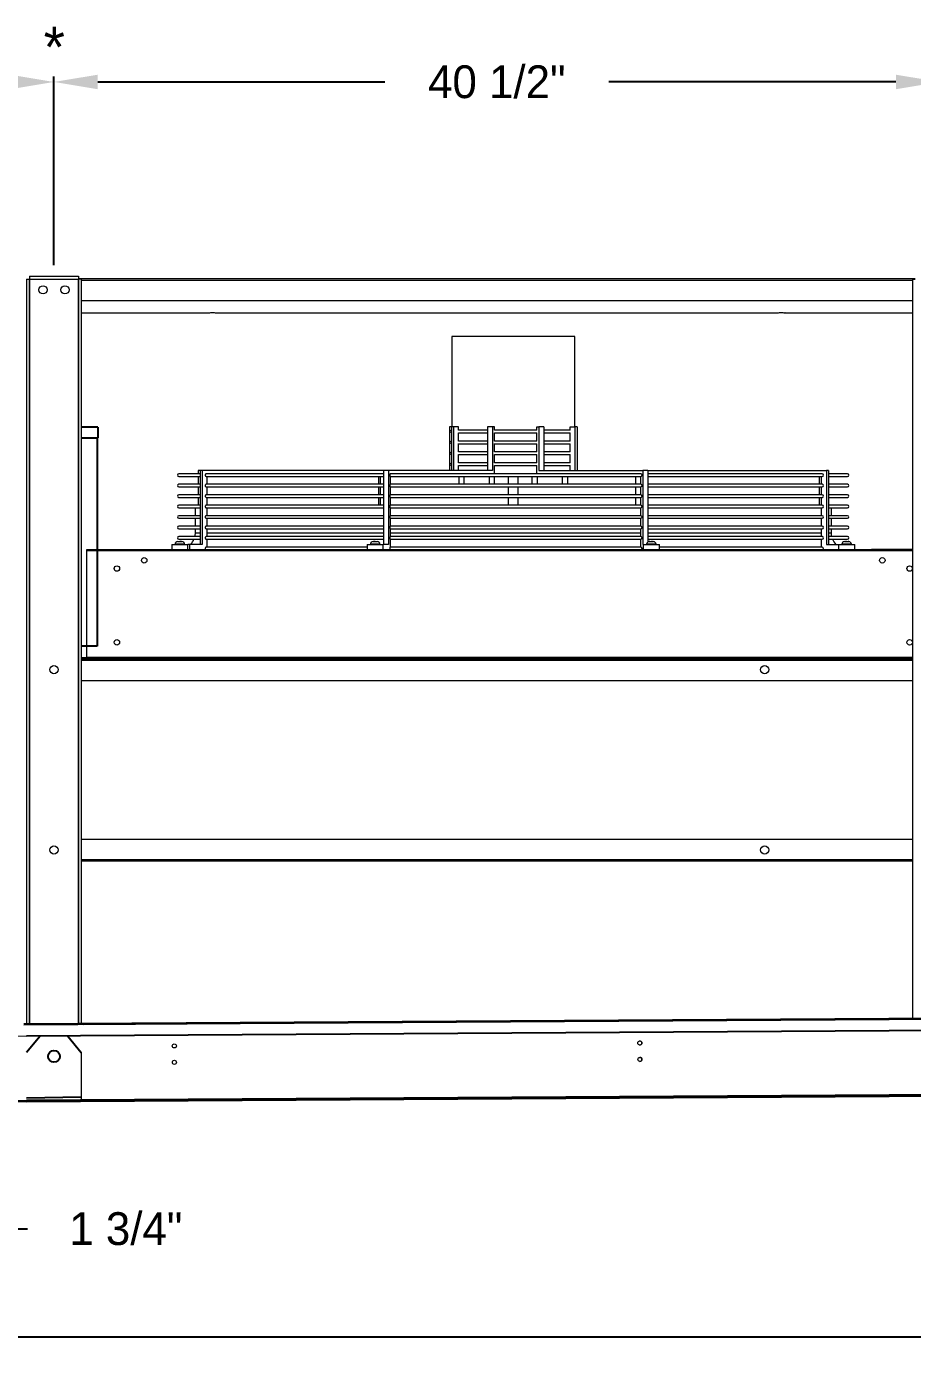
# Model space of a CAD drawing. Extents: x 6 to 271, y -23 to 146.
# Drawn here: x 96.2 to 136.7, y 35.3 to 96.2 of the extents above; entities that cross this region are included whole.
import ezdxf
from ezdxf.enums import TextEntityAlignment as Align

# ---------------------------------------------------------------- set-up
doc = ezdxf.new("R2010")
doc.units = 0
doc.header["$MEASUREMENT"] = 0
doc.layers.get('0').update_dxf_attribs({"linetype": 'CONTINUOUS'})
doc.layers.get('Defpoints').update_dxf_attribs({"linetype": 'CONTINUOUS'})
doc.dimstyles.get("Standard").update_dxf_attribs({"dimtxt": 1.5, "dimasz": 2, "dimexe": 0.25, "dimexo": 0.5, "dimgap": 0.75, "dimtad": 0, "dimtih": 1, "dimtoh": 1, "dimdec": 4, "dimzin": 0, "dimdsep": 46, "dimlunit": 5, "dimtxsty": 'STANDARD', "dimcen": 0.125, "dimclrd": 1, "dimclre": 1, "dimclrt": 1, "dimadec": 0, "dimazin": 0, "dimtfac": 1, "dimtdec": 4, "dimtofl": 0, "dimtmove": 0, "dimatfit": 3, "dimfxl": 1, "dimfrac": 2, "dimtolj": 1, "dimtzin": 0, "dimarcsym": 0})

# ---------------------------------------------------------------- blocks, each defined once
blk = doc.blocks.new('*D29')
at = {"color": 7, "lineweight": -2}
for p, q in [((97.495, 85.293), (97.495, 93.929)), ((137.995, 85.293), (137.995, 93.929)), ((99.495, 93.679), (112.62, 93.679)), ((135.995, 93.679), (122.87, 93.679))]:
    blk.add_line(p, q, dxfattribs=at)
at = {"color": 7}
for points in [[(99.495, 94.012), (99.495, 93.346), (97.495, 93.679)], [(135.995, 94.012), (135.995, 93.346), (137.995, 93.679)]]:
    blk.add_solid(points, dxfattribs=at)
at = {"layer": 'Defpoints', "color": 0}
for p in [(137.995, 93.679), (97.495, 84.793), (137.995, 84.793)]:
    blk.add_point(p, dxfattribs=at)
at = {"color": 7, "insert": (117.745, 93.679), "char_height": 1.5, "attachment_point": 5}
blk.add_mtext('\\A1;40 1/2"', dxfattribs=at)
blk = doc.blocks.new('*D33')
at = {"color": 7, "lineweight": -2}
for p, q in [((89.995, 50.497), (89.995, 93.929)), ((97.495, 85.293), (97.495, 93.929)), ((89.995, 93.679), (87.995, 93.679)), ((95.495, 93.679), (91.995, 93.679))]:
    blk.add_line(p, q, dxfattribs=at)
at = {"color": 7}
for points in [[(91.995, 94.012), (91.995, 93.346), (89.995, 93.679)], [(95.495, 94.012), (95.495, 93.346), (97.495, 93.679)]]:
    blk.add_solid(points, dxfattribs=at)
at = {"layer": 'Defpoints', "color": 0}
for p in [(97.495, 93.679), (97.495, 84.793), (89.995, 49.997)]:
    blk.add_point(p, dxfattribs=at)
at = {"color": 7, "insert": (83.495, 93.679), "char_height": 1.5, "attachment_point": 5}
blk.add_mtext('\\A1;7 1/2"', dxfattribs=at)
blk = doc.blocks.new('*D34')
at = {"color": 7, "lineweight": -2}
for p, q in [((265.011, 47.584), (265.011, 36.018)), ((90.014, 46.497), (90.014, 36.018)), ((92.014, 36.268), (174.512, 36.268)), ((263.011, 36.268), (180.512, 36.268))]:
    blk.add_line(p, q, dxfattribs=at)
at = {"color": 7}
for points in [[(92.014, 36.601), (92.014, 35.934), (90.014, 36.268)], [(263.011, 36.601), (263.011, 35.934), (265.011, 36.268)]]:
    blk.add_solid(points, dxfattribs=at)
at = {"layer": 'Defpoints', "color": 0}
for p in [(265.011, 48.084), (90.014, 46.997), (265.011, 36.268)]:
    blk.add_point(p, dxfattribs=at)
at = {"color": 7, "insert": (177.512, 36.268), "char_height": 1.5, "attachment_point": 5}
blk.add_mtext('\\A1;175"', dxfattribs=at)
blk = doc.blocks.new('*D35')
at = {"color": 7, "lineweight": -2}
for p, q in [((90.014, 45.997), (90.014, 40.958)), ((91.757, 44.945), (91.757, 40.958)), ((88.014, 41.208), (86.014, 41.208)), ((93.757, 41.208), (96.281, 41.208))]:
    blk.add_line(p, q, dxfattribs=at)
at = {"color": 7}
for points in [[(88.014, 41.542), (88.014, 40.875), (90.014, 41.208)], [(93.757, 41.542), (93.757, 40.875), (91.757, 41.208)]]:
    blk.add_solid(points, dxfattribs=at)
at = {"layer": 'Defpoints', "color": 0}
for p in [(90.014, 46.497), (91.757, 45.445), (90.014, 41.208)]:
    blk.add_point(p, dxfattribs=at)
at = {"color": 7, "insert": (100.781, 41.208), "char_height": 1.5, "attachment_point": 5}
blk.add_mtext('\\A1;1 3/4"', dxfattribs=at)

msp = doc.modelspace()

# ---------------------------------------------------------------- linework, layer by layer
at = {"color": 0, "linetype": 'Continuous', "lineweight": 15}
for p, q in [((96.38066, 84.79342), (96.38066, 84.65892)), ((96.38066, 84.79342), (98.60966, 84.79342)), ((98.60966, 84.79342), (98.60966, 84.65892)), ((96.24517, 84.65792), (96.37967, 84.65792)), ((96.24517, 84.65792), (96.24517, 50.59229)), ((96.37967, 84.65792), (96.37967, 50.59313)), ((96.38066, 84.65792), (96.37967, 84.65792)), ((96.38066, 84.65892), (98.60966, 84.65892)), ((96.38066, 84.65792), (96.38066, 84.65892)), ((96.38066, 84.65792), (98.60966, 84.65792)), ((96.38066, 50.59313), (96.38066, 84.65792)), ((98.60966, 84.65792), (98.60966, 84.65892)), ((98.60966, 50.60698), (98.60966, 84.65792)), ((98.61066, 84.65792), (98.60966, 84.65792)), ((98.61066, 84.65792), (98.61066, 50.60699)), ((98.74516, 84.65792), (98.61066, 84.65792)), ((98.74516, 84.65792), (98.74516, 50.60782)), ((98.74516, 84.60492), (136.74516, 84.60492)), ((136.74516, 84.65792), (136.74516, 50.84385)), ((136.74516, 84.65792), (136.87966, 84.65792)), ((98.74516, 83.67363), (136.74516, 83.67363)), ((98.74516, 83.11133), (104.55766, 83.11133)), ((104.93266, 83.11133), (130.55766, 83.11133)), ((130.93267, 83.11133), (136.74516, 83.11133)), ((119.57146, 82.03692), (115.68266, 82.03692)), ((121.30766, 82.03692), (119.57146, 82.03692)), ((115.57795, 77.90092), (115.57795, 75.90592)), ((115.67133, 77.90092), (115.57795, 77.90092)), ((115.7647, 77.90092), (115.67133, 77.90092)), ((115.67133, 77.90092), (115.67133, 75.90592)), ((115.7647, 77.90092), (115.7647, 75.90592)), ((115.99013, 77.90092), (115.7647, 77.90092)), ((115.99013, 77.7501), (115.99013, 77.90092)), ((117.32549, 77.75104), (115.99013, 77.75104)), ((115.99013, 77.2501), (115.99013, 77.63198)), ((115.99013, 77.63104), (117.32549, 77.63104)), ((117.55092, 77.90092), (117.32549, 77.90092)), ((117.32549, 77.90092), (117.32549, 75.90592)), ((117.55092, 77.90092), (117.55092, 75.90592)), ((117.6443, 77.90092), (117.55092, 77.90092)), ((117.6443, 77.7501), (117.6443, 77.90092)), ((119.57146, 77.75104), (117.6443, 77.75104)), ((117.6443, 77.2501), (117.6443, 77.63198)), ((117.6443, 77.63104), (119.57146, 77.63104)), ((119.57146, 77.75104), (119.57146, 77.90092)), ((119.57146, 77.90092), (119.66484, 77.90092)), ((119.57146, 77.25104), (119.57146, 77.63104)), ((119.66484, 77.90092), (119.66484, 75.90592)), ((119.89026, 77.90092), (119.66484, 77.90092)), ((119.89026, 77.90092), (119.89026, 75.90592)), ((121.09357, 77.75104), (119.89026, 77.75104)), ((119.89026, 77.63104), (121.09357, 77.63104)), ((121.09357, 77.75104), (121.09357, 77.90092)), ((121.09357, 77.90092), (121.319, 77.90092)), ((121.09357, 77.25104), (121.09357, 77.63104)), ((121.319, 77.90092), (121.319, 75.90592)), ((121.41238, 77.90092), (121.319, 77.90092)), ((121.41238, 77.90092), (121.41238, 75.90592)), ((117.32549, 77.25104), (115.99013, 77.25104)), ((115.99013, 76.7501), (115.99013, 77.13198)), ((115.99013, 77.13104), (117.32549, 77.13104)), ((119.57146, 77.25104), (117.6443, 77.25104)), ((117.6443, 76.7501), (117.6443, 77.13198)), ((117.6443, 77.13104), (119.57146, 77.13104)), ((119.57146, 76.75104), (119.57146, 77.13104)), ((121.09357, 77.25104), (119.89026, 77.25104)), ((119.89026, 77.13104), (121.09357, 77.13104)), ((121.09357, 76.75104), (121.09357, 77.13104)), ((117.32549, 76.75104), (115.99013, 76.75104)), ((115.99013, 76.2501), (115.99013, 76.63198)), ((115.99013, 76.63104), (117.32549, 76.63104)), ((117.32549, 76.25104), (115.99013, 76.25104)), ((119.57146, 76.75104), (117.6443, 76.75104)), ((117.6443, 76.2501), (117.6443, 76.63198)), ((117.6443, 76.63104), (119.57146, 76.63104)), ((119.57146, 76.25104), (117.6443, 76.25104)), ((119.57146, 76.25104), (119.57146, 76.63104)), ((121.09357, 76.75104), (119.89026, 76.75104)), ((119.89026, 76.63104), (121.09357, 76.63104)), ((121.09357, 76.25104), (119.89026, 76.25104)), ((121.09357, 76.25104), (121.09357, 76.63104)), ((104.17503, 75.75104), (103.20505, 75.75104)), ((103.20505, 75.63104), (104.17503, 75.63104)), ((104.08166, 75.90592), (104.08166, 75.75104)), ((104.17503, 75.90592), (104.08166, 75.90592)), ((104.08166, 75.63104), (104.08166, 75.27237)), ((104.2684, 75.90592), (104.17503, 75.90592)), ((104.17503, 75.90592), (104.17503, 72.52492)), ((104.2684, 75.90592), (104.2684, 72.52492)), ((112.56357, 75.90592), (104.2684, 75.90592)), ((104.46412, 75.63104), (112.56357, 75.63104)), ((112.56357, 75.75104), (104.46416, 75.75104)), ((104.49383, 75.27237), (104.49383, 75.63104)), ((112.33814, 75.63104), (112.33814, 75.27237)), ((112.43152, 75.27237), (112.43152, 75.63104)), ((112.78899, 75.90592), (112.56357, 75.90592)), ((112.56357, 75.90592), (112.56357, 72.52492)), ((112.78899, 75.90592), (112.78899, 72.52492)), ((117.55092, 75.90592), (112.78899, 75.90592)), ((112.87006, 75.63104), (124.34644, 75.63104)), ((124.34644, 75.75104), (112.87014, 75.75104)), ((112.88237, 75.27237), (112.88237, 75.63104)), ((115.99013, 75.90592), (115.99013, 76.13198)), ((115.99013, 76.13104), (117.32549, 76.13104)), ((117.6443, 75.75104), (117.6443, 76.13198)), ((117.6443, 76.13104), (119.57146, 76.13104)), ((119.57146, 75.75104), (119.57146, 76.13104)), ((119.66484, 75.90592), (124.42676, 75.90592)), ((119.89026, 76.13104), (121.09357, 76.13104)), ((121.09357, 75.90592), (121.09357, 76.13104)), ((124.10795, 75.27237), (124.10795, 75.63104)), ((124.33338, 75.27237), (124.33338, 75.63104)), ((124.42676, 75.90592), (124.42676, 72.52492)), ((124.65219, 75.90592), (124.42676, 75.90592)), ((124.65219, 75.90592), (124.65219, 72.63302)), ((124.65219, 75.90592), (132.81529, 75.90592)), ((132.62138, 75.75104), (124.65219, 75.75104)), ((124.65219, 75.63104), (132.62138, 75.63104)), ((132.4965, 75.27237), (132.4965, 75.63104)), ((132.58987, 75.27237), (132.58987, 75.63104)), ((132.81529, 75.90592), (132.81529, 72.52492)), ((132.90867, 75.90592), (132.81529, 75.90592)), ((132.90867, 75.90592), (132.90867, 72.52492)), ((133.78528, 75.75104), (132.90867, 75.75104)), ((132.90867, 75.63104), (133.78528, 75.63104)), ((104.17503, 75.27237), (103.20505, 75.27237)), ((103.20505, 75.15237), (104.17503, 75.15237)), ((104.08166, 75.15237), (104.08166, 74.79371)), ((104.46412, 75.15237), (112.56357, 75.15237)), ((112.56357, 75.27237), (104.46416, 75.27237)), ((104.49383, 74.79371), (104.49383, 75.15237)), ((112.33814, 75.15237), (112.33814, 74.79371)), ((112.43152, 74.79371), (112.43152, 75.15237)), ((112.87006, 75.15237), (124.34644, 75.15237)), ((124.34644, 75.27237), (112.87014, 75.27237)), ((112.88237, 74.79371), (112.88237, 75.15237)), ((124.10795, 74.79371), (124.10795, 75.15237)), ((124.33338, 74.79371), (124.33338, 75.15237)), ((132.62138, 75.27237), (124.65219, 75.27237)), ((124.65219, 75.15237), (132.62138, 75.15237)), ((132.4965, 74.79371), (132.4965, 75.15237)), ((132.58987, 74.79371), (132.58987, 75.15237)), ((133.78528, 75.27237), (132.90867, 75.27237)), ((132.90867, 75.15237), (133.78528, 75.15237)), ((104.17503, 74.79371), (103.20505, 74.79371)), ((103.20505, 74.67371), (104.17503, 74.67371)), ((104.08166, 74.67371), (104.08166, 74.31504)), ((104.46412, 74.67371), (112.56357, 74.67371)), ((112.56357, 74.79371), (104.46416, 74.79371)), ((104.49383, 74.31504), (104.49383, 74.67371)), ((112.33814, 74.67371), (112.33814, 74.31504)), ((112.43152, 74.31504), (112.43152, 74.67371)), ((112.87007, 74.67371), (124.34644, 74.67371)), ((124.34644, 74.79371), (112.87014, 74.79371)), ((112.88237, 74.31504), (112.88237, 74.67371)), ((124.10795, 74.31504), (124.10795, 74.67371)), ((124.33338, 74.31504), (124.33338, 74.67371)), ((132.62138, 74.79371), (124.65219, 74.79371)), ((124.65219, 74.67371), (132.62138, 74.67371)), ((132.4965, 74.31504), (132.4965, 74.67371)), ((132.58987, 74.31504), (132.58987, 74.67371)), ((133.78528, 74.79371), (132.90867, 74.79371)), ((132.90867, 74.67371), (133.78528, 74.67371)), ((104.17503, 74.31504), (103.20505, 74.31504)), ((103.20505, 74.19504), (104.17503, 74.19504)), ((104.17503, 73.83638), (103.20505, 73.83638)), ((104.46412, 74.19504), (112.56357, 74.19504)), ((112.56357, 74.31504), (104.46416, 74.31504)), ((112.56357, 73.83638), (104.46416, 73.83638)), ((104.49383, 73.83638), (104.49383, 74.19504)), ((112.87007, 74.19504), (124.34644, 74.19504)), ((124.34644, 74.31504), (112.87014, 74.31504)), ((124.34644, 73.83638), (112.87014, 73.83638)), ((112.88237, 73.83638), (112.88237, 74.19504)), ((124.33338, 73.83638), (124.33338, 74.19504)), ((132.62138, 74.31504), (124.65219, 74.31504)), ((124.65219, 74.19504), (132.62138, 74.19504)), ((132.62138, 73.83638), (124.65219, 73.83638)), ((132.58987, 73.83638), (132.58987, 74.19504)), ((133.78528, 74.31504), (132.90867, 74.31504)), ((132.90867, 74.19504), (133.78528, 74.19504)), ((133.78528, 73.83638), (132.90867, 73.83638)), ((103.20505, 73.71638), (104.17503, 73.71638)), ((104.17503, 73.35771), (103.20505, 73.35771)), ((103.20505, 73.23771), (104.17503, 73.23771)), ((104.46412, 73.71638), (112.56357, 73.71638)), ((104.46412, 73.23771), (112.56357, 73.23771)), ((112.56357, 73.35771), (104.46416, 73.35771)), ((104.49383, 73.35771), (104.49383, 73.71638)), ((104.49383, 72.87904), (104.49383, 73.23771)), ((112.87006, 73.23771), (124.34644, 73.23771)), ((112.87007, 73.71638), (124.34644, 73.71638)), ((124.34644, 73.35771), (112.87014, 73.35771)), ((112.88237, 73.35771), (112.88237, 73.71638)), ((112.88237, 72.87904), (112.88237, 73.23771)), ((124.33338, 73.35771), (124.33338, 73.71638)), ((124.33338, 72.87904), (124.33338, 73.23771)), ((124.65219, 73.71638), (132.62138, 73.71638)), ((132.62138, 73.35771), (124.65219, 73.35771)), ((124.65219, 73.23771), (132.62138, 73.23771)), ((132.58987, 73.35771), (132.58987, 73.71638)), ((132.58987, 72.87904), (132.58987, 73.23771)), ((132.90867, 73.71638), (133.78528, 73.71638)), ((133.78528, 73.35771), (132.90867, 73.35771)), ((132.90867, 73.23771), (133.78528, 73.23771)), ((102.88215, 72.52492), (102.91024, 72.52492)), ((102.91024, 72.52492), (103.62015, 72.52492)), ((103.04905, 72.52592), (103.0324, 72.52592)), ((103.4699, 72.52592), (103.04905, 72.52592)), ((103.1564, 72.64992), (103.15656, 72.64992)), ((103.15929, 72.64992), (103.15656, 72.64992)), ((103.15929, 72.64992), (103.16979, 72.64992)), ((103.18047, 72.64992), (103.16979, 72.64992)), ((103.18047, 72.64992), (103.25651, 72.64992)), ((104.17503, 72.87904), (103.20505, 72.87904)), ((103.20505, 72.75904), (104.17503, 72.75904)), ((103.26806, 72.64992), (103.25651, 72.64992)), ((103.27434, 72.64992), (103.26806, 72.64992)), ((103.27434, 72.64992), (103.29971, 72.64992)), ((103.31425, 72.64992), (103.29971, 72.64992)), ((103.31425, 72.64992), (103.3459, 72.64992)), ((103.68544, 72.52492), (103.62015, 72.52492)), ((103.68544, 72.52492), (103.68544, 72.29342)), ((104.2684, 72.52492), (103.68544, 72.52492)), ((104.17503, 73.03092), (103.94736, 73.03092)), ((104.46412, 72.75904), (112.56357, 72.75904)), ((112.56357, 72.87904), (104.46416, 72.87904)), ((112.56357, 73.03092), (104.49383, 73.03092)), ((104.49383, 72.40038), (104.49383, 72.75904)), ((111.81188, 72.52492), (111.83998, 72.52492)), ((111.83998, 72.52492), (112.54989, 72.52492)), ((112.09718, 72.52592), (111.96213, 72.52592)), ((112.08614, 72.64992), (112.11778, 72.64992)), ((112.39964, 72.52592), (112.09718, 72.52592)), ((112.13233, 72.64992), (112.11778, 72.64992)), ((112.13233, 72.64992), (112.15769, 72.64992)), ((112.16397, 72.64992), (112.15769, 72.64992)), ((112.17553, 72.64992), (112.16397, 72.64992)), ((112.17553, 72.64992), (112.25157, 72.64992)), ((112.26225, 72.64992), (112.25157, 72.64992)), ((112.26225, 72.64992), (112.27275, 72.64992)), ((112.27548, 72.64992), (112.27275, 72.64992)), ((112.27548, 72.64992), (112.27563, 72.64992)), ((112.78899, 72.52492), (112.54989, 72.52492)), ((112.87006, 72.75904), (124.34644, 72.75904)), ((124.34644, 72.87904), (112.87014, 72.87904)), ((124.33338, 73.03092), (112.88237, 73.03092)), ((112.88237, 72.40038), (112.88237, 72.75904)), ((124.33338, 72.40038), (124.33338, 72.75904)), ((124.42676, 72.52492), (124.44044, 72.52492)), ((124.44044, 72.52492), (124.46853, 72.52492)), ((124.46853, 72.52492), (125.17843, 72.52492)), ((124.89315, 72.52592), (124.59069, 72.52592)), ((132.58987, 73.03092), (124.65219, 73.03092)), ((132.62138, 72.87904), (124.65219, 72.87904)), ((124.65219, 72.75904), (132.62138, 72.75904)), ((124.71469, 72.64992), (124.71484, 72.64992)), ((124.71757, 72.64992), (124.71484, 72.64992)), ((124.71757, 72.64992), (124.72808, 72.64992)), ((124.73876, 72.64992), (124.72808, 72.64992)), ((124.73876, 72.64992), (124.8148, 72.64992)), ((124.82635, 72.64992), (124.8148, 72.64992)), ((124.83263, 72.64992), (124.82635, 72.64992)), ((124.83263, 72.64992), (124.858, 72.64992)), ((124.87255, 72.64992), (124.858, 72.64992)), ((124.87255, 72.64992), (124.90419, 72.64992)), ((125.02819, 72.52592), (124.89315, 72.52592)), ((132.58987, 72.40038), (132.58987, 72.75904)), ((132.81529, 72.52492), (133.37018, 72.52492)), ((133.04296, 73.03092), (132.90867, 73.03092)), ((133.78528, 72.87904), (132.90867, 72.87904)), ((132.90867, 72.75904), (133.78528, 72.75904)), ((133.37018, 72.52492), (133.39826, 72.52492)), ((133.39826, 72.52492), (134.10818, 72.52492)), ((133.94128, 72.52592), (133.52043, 72.52592)), ((133.64443, 72.64992), (133.67608, 72.64992)), ((133.69062, 72.64992), (133.67608, 72.64992)), ((133.69062, 72.64992), (133.71598, 72.64992)), ((133.72226, 72.64992), (133.71598, 72.64992)), ((133.73381, 72.64992), (133.72226, 72.64992)), ((133.73381, 72.64992), (133.80985, 72.64992)), ((133.82054, 72.64992), (133.80985, 72.64992)), ((133.82054, 72.64992), (133.83104, 72.64992)), ((133.83377, 72.64992), (133.83104, 72.64992)), ((133.83377, 72.64992), (133.83392, 72.64992)), ((133.95793, 72.52592), (133.94128, 72.52592)), ((98.99517, 72.29342), (102.12017, 72.29342)), ((98.99517, 72.24242), (136.74516, 72.24242)), ((102.12017, 72.29342), (134.87016, 72.29342)), ((111.81188, 72.40038), (104.46416, 72.40038)), ((124.34644, 72.40038), (112.87014, 72.40038)), ((132.62138, 72.40038), (125.17843, 72.40038)), ((136.74516, 72.29342), (134.87016, 72.29342)), ((98.74516, 67.22992), (136.74516, 67.22992)), ((136.74516, 67.34442), (98.99517, 67.34442)), ((98.99517, 67.34342), (136.74516, 67.34342)), ((98.99517, 67.29342), (136.74516, 67.29342)), ((98.74516, 66.29342), (136.74516, 66.29342)), ((98.74516, 59.04342), (136.74516, 59.04342)), ((98.74516, 58.10692), (136.74516, 58.10692)), ((98.74516, 58.04342), (136.74516, 58.04342)), ((98.86668, 50.60858), (136.61595, 50.84305)), ((98.86695, 50.56438), (136.61622, 50.79885)), ((89.99531, 49.99683), (96.24517, 50.03565)), ((98.74516, 50.05118), (136.74516, 50.28721)), ((136.61941, 50.28713), (98.87013, 50.05266)), ((98.74516, 49.27439), (98.74516, 47.10172)), ((90.01363, 47.04789), (96.24517, 47.08659)), ((90.06494, 46.9972), (96.24517, 47.03559)), ((98.74516, 47.10212), (136.74516, 47.33815)), ((98.74516, 47.05112), (136.74516, 47.28715))]:
    msp.add_line(p, q, dxfattribs=at)
at = {"color": 7, "ltscale": 7}
for p, q in [((99.49656, 77.89072), (98.74517, 77.89072)), ((98.74517, 77.39072), (99.49656, 77.39072)), ((99.46531, 77.39072), (99.46531, 67.85947)), ((99.49656, 77.89072), (99.49656, 77.39072)), ((99.46531, 67.85947), (98.74517, 67.85947))]:
    msp.add_line(p, q, dxfattribs=at)
at = {"color": 7, "linetype": 'Continuous', "lineweight": 15}
for p, q in [((98.99517, 72.24242), (98.99517, 72.29342)), ((98.99517, 67.34442), (98.99517, 72.24242)), ((98.74516, 67.34342), (98.99416, 67.34342)), ((98.74516, 67.29342), (98.99416, 67.29342)), ((98.74516, 67.29342), (98.99517, 67.29342)), ((98.99416, 67.34342), (98.99416, 67.29342)), ((98.99517, 67.34442), (98.99517, 67.34342)), ((98.99517, 67.29342), (98.99517, 67.34342))]:
    msp.add_line(p, q, dxfattribs=at)
at = {"color": 0}
for p, q in [((96.11673, 50.59149), (259.86357, 51.60858)), ((259.86385, 51.56438), (96.117, 50.5473)), ((96.24517, 50.03565), (259.74516, 51.0512)), ((96.85571, 50.02013), (96.24516, 49.27439)), ((98.13462, 50.02013), (98.74516, 49.27439)), ((259.74516, 48.10214), (96.24517, 47.08659)), ((96.24517, 47.03559), (259.74516, 48.05114)), ((98.74516, 47.22672), (96.24516, 47.18573)), ((96.24517, 47.08659), (96.24517, 47.03559))]:
    msp.add_line(p, q, dxfattribs=at)
at = {"color": 0, "linetype": 'Continuous', "lineweight": 15, "flags": 128}
for points in [[(104.55766, 83.11133), (104.56526, 83.11549), (104.58742, 83.11931), (104.62238, 83.12248), (104.66728, 83.12476), (104.71848, 83.12594), (104.77185, 83.12594), (104.82305, 83.12476), (104.86795, 83.12248), (104.9029, 83.11931), (104.92507, 83.11549), (104.93266, 83.11133)], [(104.93266, 83.11133), (104.92502, 83.11549), (104.91995, 83.11666)], [(130.55766, 83.11133), (130.56526, 83.11549), (130.58743, 83.11931), (130.62238, 83.12248), (130.66727, 83.12476), (130.71848, 83.12594), (130.77185, 83.12594), (130.82305, 83.12476), (130.86795, 83.12248), (130.9029, 83.11931), (130.92506, 83.11549), (130.93267, 83.11133)], [(130.93267, 83.11133), (130.92502, 83.11549), (130.91995, 83.11666)], [(124.34644, 75.75104), (124.34649, 75.75104), (124.35577, 75.74586), (124.36345, 75.73133), (124.36823, 75.70993), (124.36929, 75.68531), (124.36646, 75.66166), (124.36021, 75.64303), (124.35161, 75.63258), (124.34644, 75.63104)], [(124.34644, 75.27237), (124.35069, 75.27133), (124.35905, 75.2625), (124.36547, 75.24592), (124.36895, 75.22416), (124.36895, 75.20058), (124.36547, 75.17882), (124.35905, 75.16225), (124.35069, 75.15341), (124.34644, 75.15237)], [(124.34644, 74.79371), (124.35069, 74.79267), (124.35905, 74.78383), (124.36547, 74.76725), (124.36895, 74.7455), (124.36895, 74.72192), (124.36547, 74.70016), (124.35905, 74.68358), (124.35069, 74.67475), (124.34644, 74.67371)], [(124.34644, 74.31504), (124.35069, 74.314), (124.35905, 74.30517), (124.36547, 74.28859), (124.36895, 74.26683), (124.36895, 74.24325), (124.36547, 74.22149), (124.35905, 74.20492), (124.35069, 74.19608), (124.34644, 74.19504)], [(124.34644, 73.83638), (124.35069, 73.83534), (124.35905, 73.8265), (124.36547, 73.80992), (124.36895, 73.78817), (124.36895, 73.76459), (124.36547, 73.74283), (124.35905, 73.72625), (124.35069, 73.71741), (124.34644, 73.71638)], [(124.34644, 73.35771), (124.35069, 73.35667), (124.35905, 73.34784), (124.36547, 73.33126), (124.36895, 73.3095), (124.36895, 73.28592), (124.36547, 73.26416), (124.35905, 73.24758), (124.35069, 73.23875), (124.34644, 73.23771)], [(103.94736, 73.03092), (103.93973, 72.92419), (103.93182, 72.87904)], [(124.34644, 72.87904), (124.35069, 72.87801), (124.35905, 72.86917), (124.36547, 72.85259), (124.36895, 72.83083), (124.36895, 72.80725), (124.36547, 72.7855), (124.35905, 72.76892), (124.35069, 72.76008), (124.34644, 72.75904)], [(133.0585, 72.87904), (133.05059, 72.92419), (133.04296, 73.03092)], [(124.34644, 72.40038), (124.35094, 72.39921), (124.35938, 72.38993), (124.36577, 72.37278), (124.36907, 72.35048), (124.36878, 72.32658), (124.36494, 72.30486), (124.36073, 72.29342)]]:
    msp.add_lwpolyline(points, dxfattribs=at)
at = {"color": 0, "linetype": 'Continuous', "lineweight": 15}
for centre, radius in [((96.99516, 84.16842), 0.1875), ((97.99516, 84.16842), 0.1875), ((101.62016, 71.79342), 0.125), ((135.37016, 71.79342), 0.125), ((100.37016, 71.41842), 0.125), ((136.62016, 71.41842), 0.125), ((100.37016, 68.04342), 0.125), ((136.62016, 68.04342), 0.125), ((97.49516, 66.79342), 0.1875), ((129.99516, 66.79342), 0.1875), ((97.49516, 58.54342), 0.1875), ((129.99516, 58.54342), 0.1875), ((102.99816, 49.57758), 0.09375), ((124.28375, 49.7098), 0.09375), ((103.00282, 48.8276), 0.09375), ((124.28841, 48.95981), 0.09375)]:
    msp.add_circle(centre, radius, dxfattribs=at)
at = {"color": 0}
msp.add_circle((97.49516, 49.09871), 0.26853, dxfattribs=at)
at = {"color": 0, "linetype": 'Continuous', "lineweight": 15}
for centre, radius, start, end in [((115.68266, 77.69104), 0.06, 100.8922831, 259.1077169), ((115.68266, 77.19104), 0.06, 100.8922831, 259.1077169), ((115.68266, 76.69104), 0.06, 100.8922831, 259.1077169), ((115.68266, 76.19104), 0.06, 100.8922831, 259.1077169), ((103.20505, 75.69104), 0.06, 90, 270), ((132.61821, 75.69104), 0.06008, 273.0243252, 86.9756748), ((133.78528, 75.69104), 0.06, 270, 90), ((103.20505, 75.21237), 0.06, 90, 270), ((132.61809, 75.21237), 0.06009, 273.1407417, 86.8592583), ((133.78528, 75.21237), 0.06, 270, 90), ((103.20505, 74.73371), 0.06, 90, 270), ((132.61809, 74.73371), 0.06009, 273.1413543, 86.8586457), ((133.78528, 74.73371), 0.06, 270, 90), ((103.20505, 74.25504), 0.06, 90, 270), ((103.20505, 73.77638), 0.06, 90, 270), ((132.61809, 74.25504), 0.06009, 273.1397932, 86.8602068), ((132.61809, 73.77638), 0.06009, 273.1413543, 86.8586457), ((133.78528, 74.25504), 0.06, 270, 90), ((133.78528, 73.77638), 0.06, 270, 90), ((103.20505, 73.29771), 0.06, 90, 270), ((132.61809, 73.29771), 0.06009, 273.1397932, 86.8602068), ((133.78528, 73.29771), 0.06, 270, 90), ((103.1564, 72.52592), 0.124, 90, 180), ((103.20505, 72.81904), 0.06, 90, 270), ((103.3459, 72.52592), 0.124, 0, 90), ((103.19736, 73.03092), 0.75, 317.5717297, 338.7458884), ((112.08614, 72.52592), 0.124, 90, 180), ((112.27564, 72.52592), 0.124, 0, 90), ((124.71469, 72.52592), 0.124, 90, 180), ((124.90419, 72.52592), 0.124, 0, 90), ((132.61809, 72.81904), 0.06009, 273.1413543, 86.8586457), ((133.79296, 73.03092), 0.75, 201.2541116, 222.4282703), ((133.64443, 72.52592), 0.124, 90, 180), ((133.78528, 72.81904), 0.06, 270, 90), ((133.83393, 72.52592), 0.124, 0, 90), ((132.61677, 72.33984), 0.06071, 310.1259795, 85.6435706), ((124.28347, 49.70979), 0.09375, 0.3558767, 90.2682425), ((124.28347, 49.70979), 0.09375, 270.4435259, 0.3558767), ((124.28812, 48.95981), 0.09375, 0.3558767, 90.26668), ((124.28812, 48.95981), 0.09375, 270.4451529, 0.3558767)]:
    msp.add_arc(centre, radius, start, end, dxfattribs=at)
at = {"color": 7, "linetype": 'Continuous', "lineweight": 15}
msp.add_arc((98.99416, 67.34442), 0.001, 270, 360, dxfattribs=at)
at = {"color": 0, "linetype": 'Continuous', "lineweight": 15}
for points in [[(136.88066, 84.66842), (98.60966, 84.66842)], [(98.74516, 83.11114), (104.55766, 83.11114)], [(104.93266, 83.11114), (130.55766, 83.11114)], [(130.93267, 83.11114), (136.74516, 83.11114)], [(115.68266, 82.03692), (115.68266, 77.90092)], [(121.30766, 77.90092), (121.30766, 82.03692)], [(116.00503, 75.63104), (116.00503, 75.27237)], [(116.25503, 75.27237), (116.25503, 75.63104)], [(117.39049, 75.63104), (117.39049, 75.27237)], [(117.64049, 75.27237), (117.64049, 75.63104)], [(118.26866, 75.63104), (118.26866, 75.27237)], [(118.72167, 75.27237), (118.72167, 75.63104)], [(119.34983, 75.63104), (119.34983, 75.27237)], [(119.59983, 75.27237), (119.59983, 75.63104)], [(120.7353, 75.63104), (120.7353, 75.27237)], [(120.98529, 75.27237), (120.98529, 75.63104)], [(118.26866, 75.15237), (118.26866, 74.79371)], [(118.72167, 74.79371), (118.72167, 75.15237)], [(118.26866, 74.67371), (118.26866, 74.31504)], [(118.72167, 74.31504), (118.72167, 74.67371)], [(103.94736, 74.19504), (103.94736, 73.83638)], [(133.04296, 73.83638), (133.04296, 74.19504)], [(103.94736, 73.71638), (103.94736, 73.35771)], [(103.94736, 73.23771), (103.94736, 73.03092)], [(133.04296, 73.35771), (133.04296, 73.71638)], [(133.04296, 73.03092), (133.04296, 73.23771)], [(102.88215, 72.52492), (102.88215, 72.29342)], [(103.0324, 72.52592), (103.0324, 72.52492)], [(103.15656, 72.64992), (103.15258, 72.64986)], [(103.15258, 72.64986), (103.15929, 72.64992)], [(103.16979, 72.64992), (103.17649, 72.64986)], [(103.17649, 72.64986), (103.18047, 72.64992)], [(103.25651, 72.64992), (103.25816, 72.64986)], [(103.25816, 72.64986), (103.27434, 72.64992)], [(103.29971, 72.64992), (103.3159, 72.64986)], [(103.3159, 72.64986), (103.31425, 72.64992)], [(103.4699, 72.52492), (103.4699, 72.52592)], [(103.62015, 72.29342), (103.62015, 72.52492)], [(111.81188, 72.52492), (111.81188, 72.29342)], [(111.96213, 72.52592), (111.96213, 72.52492)], [(112.11778, 72.64992), (112.11614, 72.64986)], [(112.11614, 72.64986), (112.13233, 72.64992)], [(112.15769, 72.64992), (112.17388, 72.64986)], [(112.17388, 72.64986), (112.17553, 72.64992)], [(112.25157, 72.64992), (112.25554, 72.64986)], [(112.25554, 72.64986), (112.26225, 72.64992)], [(112.27275, 72.64992), (112.27945, 72.64986)], [(112.27945, 72.64986), (112.27548, 72.64992)], [(112.39964, 72.52492), (112.39964, 72.52592)], [(112.54989, 72.29342), (112.54989, 72.52492)], [(124.44044, 72.52492), (124.44044, 72.29342)], [(124.59069, 72.52592), (124.59069, 72.52492)], [(124.71484, 72.64992), (124.71086, 72.64986)], [(124.71086, 72.64986), (124.71757, 72.64992)], [(124.72808, 72.64992), (124.73479, 72.64986)], [(124.73479, 72.64986), (124.73876, 72.64992)], [(124.8148, 72.64992), (124.81644, 72.64986)], [(124.81644, 72.64986), (124.83263, 72.64992)], [(124.858, 72.64992), (124.87419, 72.64986)], [(124.87419, 72.64986), (124.87255, 72.64992)], [(125.02819, 72.52492), (125.02819, 72.52592)], [(125.17843, 72.29342), (125.17843, 72.52492)], [(133.37018, 72.52492), (133.37018, 72.29342)], [(133.52043, 72.52592), (133.52043, 72.52492)], [(133.67608, 72.64992), (133.67442, 72.64986)], [(133.67442, 72.64986), (133.69062, 72.64992)], [(133.71598, 72.64992), (133.73217, 72.64986)], [(133.73217, 72.64986), (133.73381, 72.64992)], [(133.80985, 72.64992), (133.81383, 72.64986)], [(133.81383, 72.64986), (133.82054, 72.64992)], [(133.83104, 72.64992), (133.83775, 72.64986)], [(133.83775, 72.64986), (133.83377, 72.64992)], [(133.95793, 72.52492), (133.95793, 72.52592)], [(134.10818, 72.29342), (134.10818, 72.52492)]]:
    msp.add_open_spline(points, degree=1, dxfattribs=at)
for points, knots in [([(104.47046, 75.75007), (104.46554, 75.7505), (104.45438, 75.75148), (104.43758, 75.74491), (104.42258, 75.73253), (104.41223, 75.71527), (104.40775, 75.69533), (104.40961, 75.67489), (104.41762, 75.65632), (104.43089, 75.64147), (104.4478, 75.63293), (104.46105, 75.6297), (104.46756, 75.63131), (104.46802, 75.63142)], [0, 0, 0, 0, 0.08000974, 0.18140425, 0.28278023, 0.38416284, 0.48552898, 0.5868831, 0.68824043, 0.78960695, 0.89099106, 0.99236372, 1, 1, 1, 1]), ([(112.87267, 75.75046), (112.87023, 75.75067), (112.86519, 75.75112), (112.85801, 75.74337), (112.85205, 75.73011), (112.84812, 75.7123), (112.84665, 75.69213), (112.84785, 75.67184), (112.85152, 75.65367), (112.85731, 75.63989), (112.86415, 75.63164), (112.86894, 75.63158), (112.87114, 75.63154)], [0, 0, 0, 0, 0.09601616, 0.19820906, 0.30040314, 0.40258641, 0.50476164, 0.60693102, 0.70909036, 0.81126535, 0.91344949, 1, 1, 1, 1]), ([(104.47046, 75.27141), (104.46554, 75.27184), (104.45438, 75.27281), (104.43758, 75.26624), (104.42258, 75.25386), (104.41223, 75.2366), (104.40775, 75.21667), (104.40961, 75.19622), (104.41762, 75.17765), (104.43089, 75.16281), (104.4478, 75.15426), (104.46105, 75.15103), (104.46756, 75.15265), (104.46802, 75.15276)], [0, 0, 0, 0, 0.08000981, 0.18140452, 0.28277711, 0.38416488, 0.48552549, 0.5868857, 0.68823789, 0.78960462, 0.89099156, 0.99236371, 1, 1, 1, 1]), ([(112.87267, 75.27179), (112.87023, 75.27201), (112.86519, 75.27245), (112.85801, 75.2647), (112.85205, 75.25144), (112.84812, 75.23363), (112.84665, 75.21346), (112.84785, 75.19317), (112.85152, 75.175), (112.85731, 75.16123), (112.86415, 75.15298), (112.86894, 75.15291), (112.87114, 75.15288)], [0, 0, 0, 0, 0.09601651, 0.19820739, 0.30040162, 0.4025902, 0.50476557, 0.60692922, 0.70909396, 0.81126508, 0.91344936, 1, 1, 1, 1]), ([(104.47029, 74.79259), (104.46837, 74.79304), (104.46035, 74.7949), (104.44575, 74.79125), (104.42914, 74.78181), (104.41641, 74.76646), (104.40908, 74.74756), (104.40795, 74.72705), (104.41314, 74.70733), (104.42409, 74.69049), (104.43953, 74.67885), (104.45505, 74.67319), (104.46465, 74.67431), (104.46804, 74.6747)], [0, 0, 0, 0, 0.03199037, 0.1333914, 0.23483046, 0.33624075, 0.4376481, 0.53903806, 0.64042276, 0.74181607, 0.84323, 0.94463097, 1, 1, 1, 1]), ([(112.87265, 74.79271), (112.87068, 74.79315), (112.86612, 74.79419), (112.85923, 74.78777), (112.85297, 74.77551), (112.84864, 74.75833), (112.84673, 74.73843), (112.84744, 74.71797), (112.85071, 74.69935), (112.85616, 74.68438), (112.86314, 74.67577), (112.86848, 74.67237), (112.87106, 74.67381), (112.87111, 74.67384)], [0, 0, 0, 0, 0.0779734, 0.18018961, 0.28241519, 0.38463054, 0.48683658, 0.58903023, 0.69122556, 0.79341458, 0.8956179, 0.99784522, 1, 1, 1, 1]), ([(104.47029, 74.31393), (104.46837, 74.31437), (104.46035, 74.31623), (104.44575, 74.31259), (104.42914, 74.30314), (104.41641, 74.2878), (104.40908, 74.26889), (104.40795, 74.24839), (104.41314, 74.22866), (104.42409, 74.21182), (104.43953, 74.20018), (104.45505, 74.19452), (104.46465, 74.19564), (104.46804, 74.19604)], [0, 0, 0, 0, 0.0319894, 0.13338965, 0.23482889, 0.33623936, 0.43764689, 0.53904293, 0.64042213, 0.74181562, 0.84322972, 0.94463088, 1, 1, 1, 1]), ([(104.47029, 73.83526), (104.46837, 73.83571), (104.46035, 73.83757), (104.44575, 73.83392), (104.42914, 73.82448), (104.41641, 73.80913), (104.40908, 73.79023), (104.40795, 73.76972), (104.41314, 73.75), (104.42409, 73.73316), (104.43953, 73.72152), (104.45505, 73.71586), (104.46465, 73.71698), (104.46804, 73.71737)], [0, 0, 0, 0, 0.03198937, 0.1333905, 0.23482967, 0.33624007, 0.43764752, 0.53903759, 0.64042239, 0.74181581, 0.84322983, 0.94463092, 1, 1, 1, 1]), ([(112.87265, 74.31404), (112.87068, 74.31449), (112.86612, 74.31552), (112.85923, 74.3091), (112.85297, 74.29685), (112.84864, 74.27966), (112.84673, 74.25977), (112.84744, 74.2393), (112.85071, 74.22068), (112.85616, 74.20572), (112.86314, 74.1971), (112.86848, 74.19372), (112.87106, 74.19514), (112.87111, 74.19517)], [0, 0, 0, 0, 0.07797344, 0.18018806, 0.28241389, 0.38463445, 0.48683496, 0.58902886, 0.69122443, 0.793418, 0.89561887, 0.99784644, 1, 1, 1, 1]), ([(112.87265, 73.83537), (112.87068, 73.83582), (112.86612, 73.83685), (112.85923, 73.83044), (112.85297, 73.81818), (112.84864, 73.801), (112.84673, 73.7811), (112.84744, 73.76064), (112.85071, 73.74202), (112.85616, 73.72705), (112.86314, 73.71844), (112.86848, 73.71504), (112.87106, 73.71648), (112.87111, 73.71651)], [0, 0, 0, 0, 0.07797348, 0.18018981, 0.2824155, 0.38463097, 0.48683713, 0.58903089, 0.69122092, 0.79341435, 0.89561778, 0.99784522, 1, 1, 1, 1]), ([(104.47046, 73.35675), (104.46554, 73.35718), (104.45438, 73.35815), (104.43758, 73.35158), (104.42258, 73.3392), (104.41223, 73.32194), (104.40775, 73.302), (104.40961, 73.28156), (104.41762, 73.26299), (104.43089, 73.24814), (104.4478, 73.2396), (104.46105, 73.23637), (104.46756, 73.23798), (104.46802, 73.2381)], [0, 0, 0, 0, 0.08000975, 0.18140612, 0.28277851, 0.38416609, 0.4855265, 0.58688651, 0.6882385, 0.78960503, 0.89099177, 0.99236372, 1, 1, 1, 1]), ([(112.87267, 73.35713), (112.87023, 73.35735), (112.86519, 73.35779), (112.85801, 73.35004), (112.85205, 73.33678), (112.84812, 73.31897), (112.84665, 73.2988), (112.84785, 73.27851), (112.85152, 73.26034), (112.85731, 73.24657), (112.86415, 73.23831), (112.86894, 73.23825), (112.87114, 73.23822)], [0, 0, 0, 0, 0.09601651, 0.19820739, 0.30040162, 0.4025902, 0.50476557, 0.60692922, 0.70909396, 0.81126508, 0.91344936, 1, 1, 1, 1]), ([(104.47046, 72.87808), (104.46554, 72.87851), (104.45438, 72.87949), (104.43758, 72.87292), (104.42258, 72.86053), (104.41223, 72.84327), (104.40775, 72.82334), (104.40961, 72.80289), (104.41762, 72.78432), (104.43089, 72.76948), (104.4478, 72.76093), (104.46105, 72.75771), (104.46756, 72.75932), (104.46802, 72.75943)], [0, 0, 0, 0, 0.08000988, 0.18140462, 0.28278084, 0.38416369, 0.48552719, 0.58688449, 0.68823938, 0.78960614, 0.89099179, 0.99236433, 1, 1, 1, 1]), ([(112.87267, 72.87846), (112.87023, 72.87868), (112.86519, 72.87913), (112.85801, 72.87137), (112.85205, 72.85812), (112.84812, 72.8403), (112.84665, 72.82013), (112.84785, 72.79985), (112.85152, 72.78168), (112.85731, 72.7679), (112.86415, 72.75965), (112.86894, 72.75958), (112.87114, 72.75955)], [0, 0, 0, 0, 0.09601616, 0.19820787, 0.30040184, 0.40258757, 0.50476269, 0.60692902, 0.70909088, 0.81126577, 0.91344979, 1, 1, 1, 1]), ([(104.47029, 72.39925), (104.46827, 72.39971), (104.46015, 72.40155), (104.44546, 72.39782), (104.4289, 72.38827), (104.41625, 72.37285), (104.40902, 72.35392), (104.40794, 72.33334), (104.41343, 72.31391), (104.42161, 72.29984), (104.42882, 72.2948), (104.4308, 72.29342)], [0, 0, 0, 0, 0.04301139, 0.17276554, 0.30248548, 0.43221329, 0.56193458, 0.69163759, 0.82133921, 0.95104977, 1, 1, 1, 1]), ([(112.87259, 72.39918), (112.87153, 72.39969), (112.86794, 72.40144), (112.86167, 72.39722), (112.85493, 72.38709), (112.84987, 72.37127), (112.84709, 72.35211), (112.84687, 72.33149), (112.8494, 72.3123), (112.85275, 72.29893), (112.85557, 72.29441), (112.85619, 72.29342)], [0, 0, 0, 0, 0.054169601, 0.18410268, 0.314036232, 0.443945546, 0.573849955, 0.703737051, 0.833628118, 0.963507149, 1, 1, 1, 1])]:
    msp.add_open_spline(points, degree=3, knots=knots, dxfattribs=at)

# ---------------------------------------------------------------- texts
at = {"color": 0}
msp.add_text('*', height=1.87063, dxfattribs=at).set_placement((97.50892, 94.33991), align=Align.CENTER)

# ---------------------------------------------------------------- dimensions: what is measured, and where the dimension line sits
at = {"color": 7}
for base, p1, p2, picture, middle in [((97.495161, 93.679095), (89.995305, 49.996829), (97.495161, 84.793424), '*D33', (83.495305, 93.679095)), ((137.99516, 93.67909), (97.49516, 84.79342), (137.99516, 84.79342), '*D29', (117.74516, 93.67909)), ((90.01394, 41.20826), (91.75716, 45.44518), (90.01394, 46.49689), '*D35', (100.78076, 41.20826))]:
    dim = msp.add_linear_dim(base=base, p1=p1, p2=p2, dimstyle='Standard', override={"dimpost": '"', "dimclrd": 7, "dimclre": 7, "dimclrt": 7}, dxfattribs=at)
    dim.commit()
    dim.dimension.update_dxf_attribs({"geometry": picture, "text_midpoint": middle, "dimtype": 160})
dim = msp.add_linear_dim(base=(265.01057, 36.26751), p1=(90.01394, 46.99689), p2=(265.01057, 48.08384), dimstyle='Standard', override={"dimpost": '"', "dimclrd": 7, "dimclre": 7, "dimclrt": 7}, dxfattribs=at)
dim.commit()
dim.dimension.update_dxf_attribs({"geometry": '*D34', "text_midpoint": (177.51225, 36.26751)})

doc.saveas('drawing.dxf')
